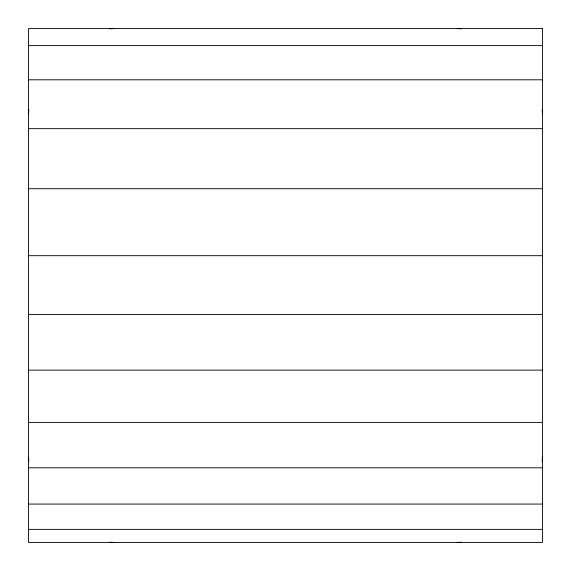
<?xml version="1.0" encoding="UTF-8"?>
<svg xmlns="http://www.w3.org/2000/svg" width="571" height="571" viewBox="0 0 571 571"><rect width="100%" height="100%" fill="white"/><g stroke="black" fill="none" stroke-linecap="round" stroke-linejoin="round"><path stroke-width="0.86" d="M28.55 113.929L28.828 109.639M542.172 461.361L542.45 457.071M109.639 28.828L113.929 28.55M457.071 542.45L461.361 542.172M28.55 45.616L542.45 45.616M28.55 79.797L542.45 79.797M28.55 128.661L542.45 128.661M28.55 188.723L542.45 188.723M28.55 255.687L542.45 255.687M28.55 314.464L542.45 314.464M28.55 370.129L542.45 370.129M28.55 422.397L542.45 422.397M28.55 467.806L542.45 467.806M28.55 504.072L542.45 504.072M28.55 529.374L542.45 529.374M457.071 28.55L461.361 28.828M109.639 542.172L113.929 542.45M542.172 109.639L542.45 113.929M28.55 457.071L28.828 461.361M542.45 28.55L28.55 28.55L28.55 542.45L542.45 542.45L542.45 28.55"/></g></svg>
